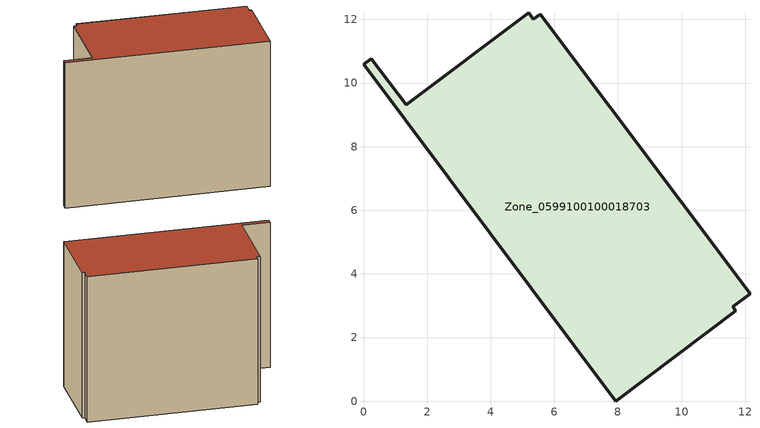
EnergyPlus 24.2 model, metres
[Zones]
Zone_0599100100018703
 floor ground (C_G): 11.61,2.97 11.71,2.84 7.93,0 0,10.58 0.25,10.77 1.34,9.31 5.2,12.21 5.34,12.01 5.56,12.17 12.15,3.37 z0
 wall outside (C_F): 12.15,3.37 5.56,12.17 5.34,12.01 5.2,12.21 1.34,9.31 0.25,10.77 0,10.58 7.93,0 11.71,2.84 11.61,2.97 12.15,3.37 z0:10.04
 roof outside (C_R): 11.61,2.97 12.15,3.37 5.56,12.17 5.34,12.01 5.2,12.21 1.34,9.31 0.25,10.77 0,10.58 7.93,0 11.71,2.84 z10.04
[BUILDING]
Pand.0599100100018703: North Axis=0; Terrain=City; Loads Convergence Tolerance Value=0.04; Temperature Convergence Tolerance Value=0.4; Solar Distribution=FullExterior; Maximum Number of Warmup Days=25; Minimum Number of Warmup Days=1
[Site:Location]
Rotterdam.The.Hague.AP_ZH_NLD Design_Conditions: Latitude=51.96; Longitude=4.45; Time Zone=1; Elevation=-4.5
[SITE:GROUNDTEMPERATURE:BUILDINGSURFACE]
18, 18, 18, 18, 18, 18, 18, 18, 18, 18, 18, 18
[MATERIAL] Thermal Absorptance=0.9; Solar Absorptance=0.7; Visible Absorptance=0.7
Name | Roughness | Thickness | Conductivity | Density | Specific Heat
G.TI.2015-2018 | MediumSmooth | 0.15 | 0.0428571 | 540 | 1210
F.TI.2015-2018 | Rough | 0.3 | 0.0666667 | 1920 | 840
R.TI.2015-2018 | MediumRough | 0.2 | 0.0333333 | 1500 | 1000
[CONSTRUCTION]
C_G: G.TI.2015-2018
C_F: F.TI.2015-2018
C_R: R.TI.2015-2018
[ZONE]
Zone_0599100100018703: Type=1; Multiplier=1; Ceiling Height=Autocalculate; Volume=Autocalculate; Floor Area=autocalculate; Part of Total Floor Area=Yes
[ZONEINFILTRATION:DESIGNFLOWRATE]
Infil_Zone_0599100100018703: Zone or ZoneList or Space or SpaceList=Zone_0599100100018703; Schedule=AlwaysOn; Design Flow Rate Calculation Method=Flow/Area; Flow Rate per Floor Area=0.0015; Constant Term Coefficient=1; Temperature Term Coefficient=0; Velocity Term Coefficient=0; Velocity Squared Term Coefficient=0
[HVACTEMPLATE:ZONE:IDEALLOADSAIRSYSTEM]
Zone_0599100100018703: Maximum Heating Supply Air Temperature=50; Minimum Cooling Supply Air Temperature=13; Maximum Heating Supply Air Humidity Ratio=0.0156; Minimum Cooling Supply Air Humidity Ratio=0.0077; Heating Limit=NoLimit; Cooling Limit=NoLimit; Dehumidification Control Type=ConstantSensibleHeatRatio; Cooling Sensible Heat Ratio=0.7; Dehumidification Setpoint=60; Humidification Control Type=None; Humidification Setpoint=30; Outdoor Air Method=None; Outdoor Air Flow Rate per Person=0.00944; Outdoor Air Flow Rate per Zone Floor Area=0; Outdoor Air Flow Rate per Zone=0; Demand Controlled Ventilation Type=None; Outdoor Air Economizer Type=NoEconomizer; Heat Recovery Type=None; Sensible Heat Recovery Effectiveness=0.7; Latent Heat Recovery Effectiveness=0.65
[ZONECONTROL:THERMOSTAT]
ThermostatControl_Zone_0599100100018703: Zone or ZoneList=Zone_0599100100018703; Control Type Schedule=DualSetpointControlType; Control 1=Thermostat_Zone_0599100100018703; Temperature Difference Between Cutout And Setpoint=0
[THERMOSTATSETPOINT:DUALSETPOINT]
Thermostat_Zone_0599100100018703: Heating Setpoint Temperature Schedule=HeatingSetpoint_Zone_0599100100018703; Cooling Setpoint Temperature Schedule=CoolingSetpoint_Zone_0599100100018703
[SCHEDULE:COMPACT]
HeatingSetpoint_Zone_0599100100018703: Through: 12/31, For: AllDays, Until: 24:00, 21
CoolingSetpoint_Zone_0599100100018703: Through: 12/31, For: AllDays, Until: 24:00, 24
DualSetpointControlType: Through: 12/31, For: AllDays, Until: 24:00, 4
AlwaysOn: Through: 12/31, For: AllDays, Until: 24:00, 1
